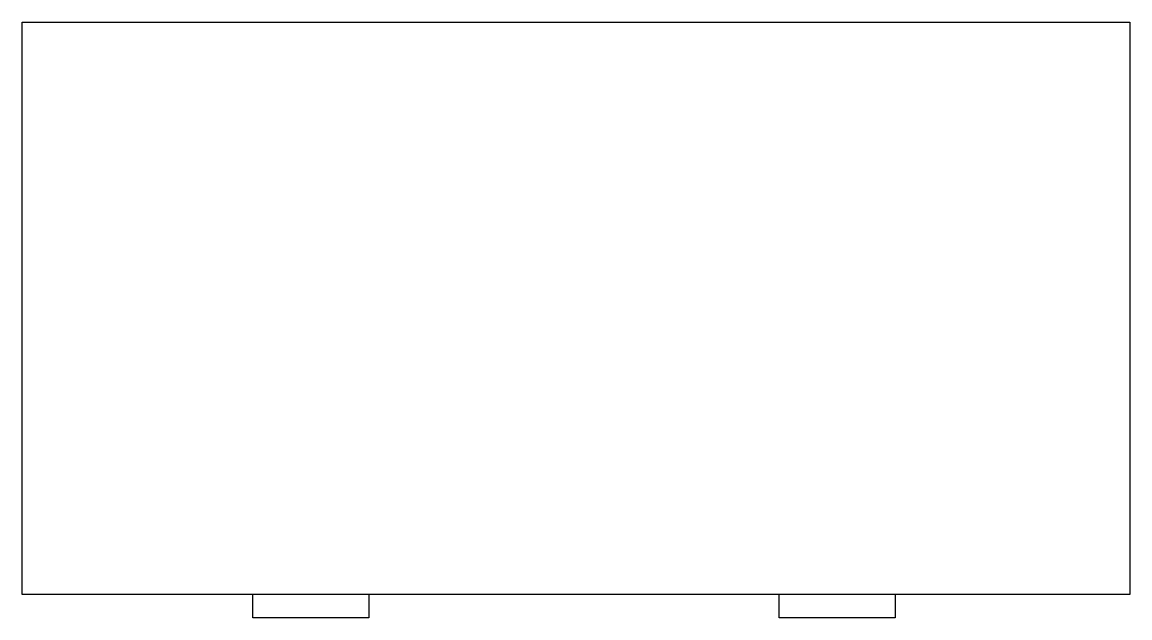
# Model space of a CAD drawing. Header units: metres. Extents: x -165 to 9389, y -108 to -28.
# Drawn here: x -165.002 to -163.822, y -28.326 to -27.691 of the extents above; entities that cross this region are included whole.
import ezdxf

# ---------------------------------------------------------------- set-up
doc = ezdxf.new("R2010")
doc.units = ezdxf.units.M
doc.header["$LTSCALE"] = 5
doc.header["$MEASUREMENT"] = 0
doc.layers.add('A-FURN', color=8, linetype='Continuous')

msp = doc.modelspace()

# ---------------------------------------------------------------- linework, layer by layer
at = {"layer": 'A-FURN'}
for p, q in [((-164.7562, -28.3264), (-164.7562, -28.3014)), ((-164.6328, -28.3014), (-164.6328, -28.3264)), ((-164.1956, -28.3264), (-164.1956, -28.3014)), ((-164.0722, -28.3014), (-164.0722, -28.3264)), ((-164.6328, -28.3264), (-164.7562, -28.3264)), ((-164.0722, -28.3264), (-164.1956, -28.3264))]:
    msp.add_line(p, q, dxfattribs=at)
msp.add_lwpolyline([(-165.002, -27.6914), (-163.822, -27.6914), (-163.822, -28.3014), (-165.002, -28.3014)], close=True, dxfattribs=at)

doc.saveas('drawing.dxf')
